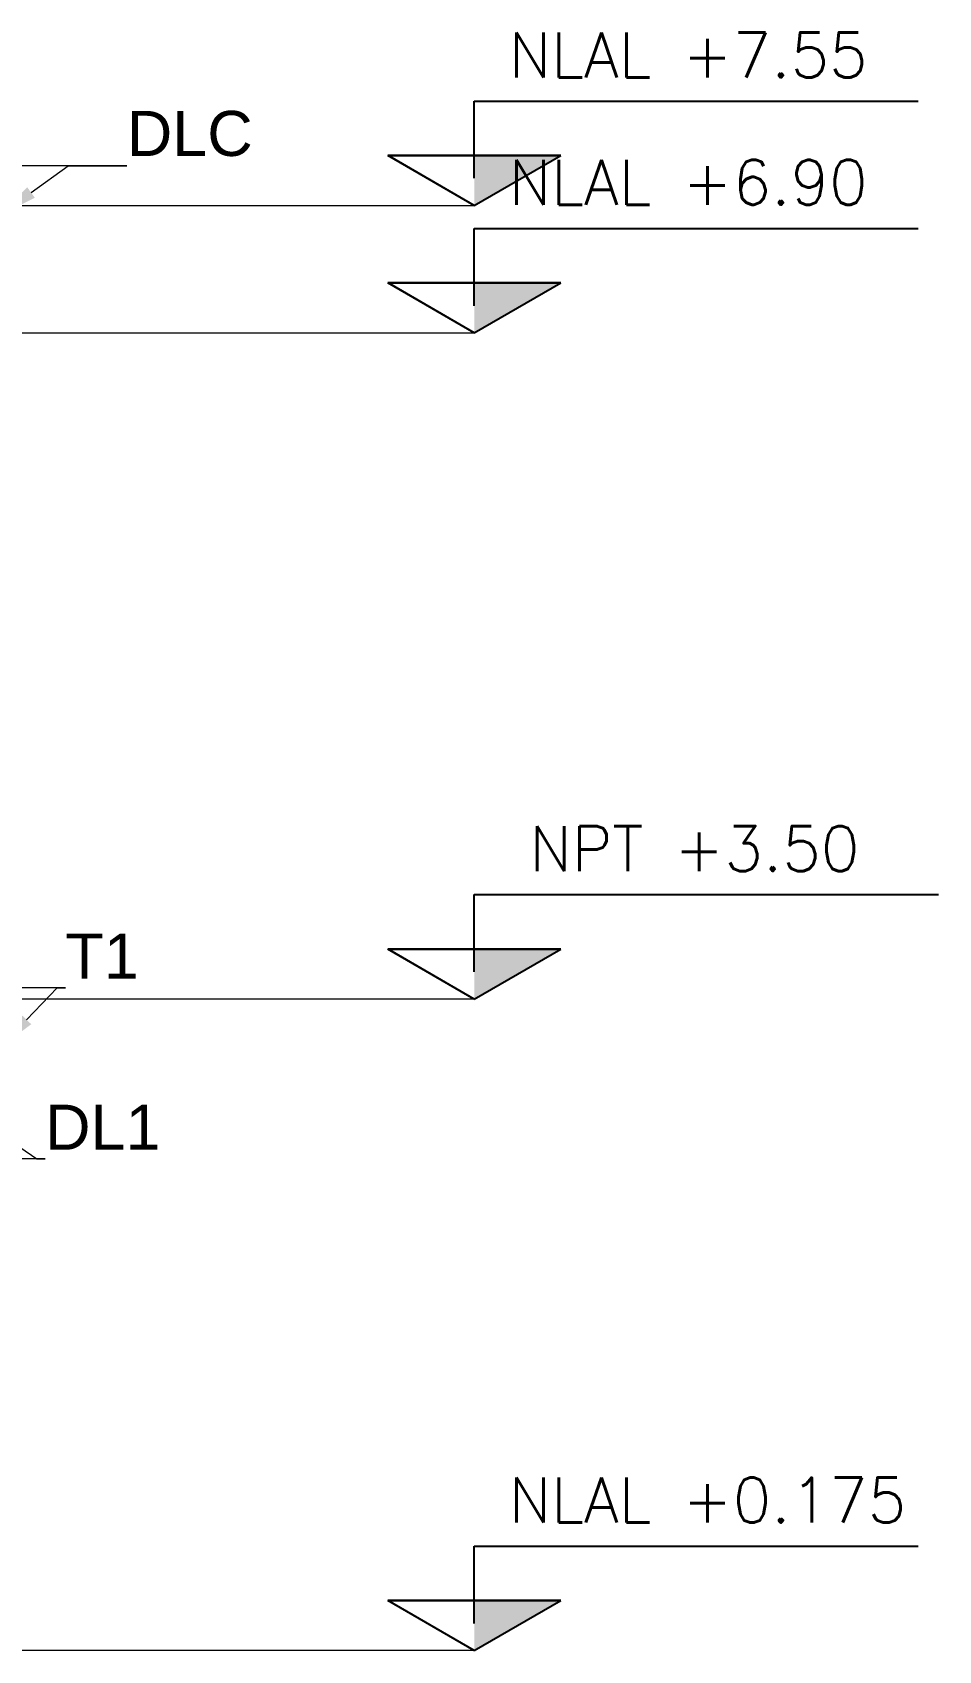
# Model space of a CAD drawing. Header units: metres. Extents: x 14 to 161, y 5 to 309.
# Drawn here: x 129.89 to 134.52, y 92.98 to 101.24 of the extents above; entities that cross this region are included whole.
import ezdxf
from ezdxf import colors
from ezdxf.entities.mleader import LeaderData, LeaderLine
from ezdxf.math import Vec2, Vec3

# ---------------------------------------------------------------- set-up
doc = ezdxf.new("R2010")
doc.units = ezdxf.units.M
doc.linetypes.add('CENTRO2', pattern=[0.9, 0.6, -0.1, 0.1, -0.1])
for name, color, linetype, lineweight in [('E-Castillos', 3, 'Continuous', 5), ('E-Ejes', 1, 'CENTRO2', 9), ('E-Textos', 3, 'Continuous', 15)]:
    doc.layers.add(name, color=color, linetype=linetype, lineweight=lineweight)
doc.layers.add('E-Cotas', color=2, linetype='Continuous')
doc.styles.add('ASHADE', font='simplex.shx')
doc.styles.add('General', font='arial.ttf', dxfattribs={"height": 2.3})

# ---------------------------------------------------------------- blocks, each defined once
blk = doc.blocks.new('*U820')
at = {"layer": 'E-Cotas', "color": 2}
for p, q in [((0, 1.384), (0, 5.328)), ((0, 5.328), (23.715, 5.328)), ((4.417, 2.55), (-4.417, 2.55)), ((0, 0), (-4.417, 2.55)), ((-4.417, 2.55), (4.417, 2.55)), ((0, 0), (4.417, 2.55)), ((0, 0), (4.417, 2.55)), ((0, 0), (-4.197, 2.423))]:
    blk.add_line(p, q, dxfattribs=at)
blk.add_solid([(4.417, 2.55), (0, 2.55), (4.417, 2.55), (0, 0)], dxfattribs=at)
at = {"layer": 'E-Textos', "color": 3, "ltscale": 0.5, "style": 'ASHADE'}
blk.add_attdef('NLAL', (2.816, 6.532, -0.201), '', height=2.3, rotation=0, dxfattribs=at)
blk = doc.blocks.new('*U960')
at = {"layer": 'E-Cotas', "color": 2}
for p, q in [((0, 1.384), (0, 5.328)), ((0, 5.328), (22.661, 5.328)), ((4.417, 2.55), (-4.417, 2.55)), ((0, 0), (-4.417, 2.55)), ((-4.417, 2.55), (4.417, 2.55)), ((0, 0), (4.417, 2.55)), ((0, 0), (4.417, 2.55)), ((0, 0), (-4.197, 2.423))]:
    blk.add_line(p, q, dxfattribs=at)
blk.add_solid([(4.417, 2.55), (0, 2.55), (4.417, 2.55), (0, 0)], dxfattribs=at)
at = {"layer": 'E-Textos', "color": 3, "ltscale": 0.5, "style": 'ASHADE'}
blk.add_attdef('NLAL', (1.762, 6.532, -0.201), '', height=2.3, rotation=0, dxfattribs=at)

msp = doc.modelspace()

# ---------------------------------------------------------------- linework, layer by layer
at = {"layer": 'E-Ejes', "ltscale": 20}
for points in [[(129.64523, 100.35493), (132.14523, 100.35493)], [(129.64523, 99.70493), (132.14523, 99.70493)], [(132.14523, 96.30493), (129.79367, 96.30493)], [(132.14523, 92.97993), (129.79367, 92.97993)]]:
    msp.add_lwpolyline(points, dxfattribs=at)

# ---------------------------------------------------------------- block references
at = {"layer": 'E-Castillos', "ltscale": 0.5, "xscale": 0.1, "yscale": 0.1, "zscale": 0.1}
msp.add_blockref('*U820', (132.14523, 96.30493), dxfattribs=at).add_auto_attribs({'NLAL': 'NPT +3.50'})
at = {"layer": 'E-Cotas', "ltscale": 0.5, "xscale": 0.1, "yscale": 0.1, "zscale": 0.1}
for p, values in [((132.14523, 100.35493), {'NLAL': 'NLAL +7.55'}), ((132.14523, 99.70493), {'NLAL': 'NLAL +6.90'}), ((132.14523, 92.97993), {'NLAL': 'NLAL +0.175'})]:
    msp.add_blockref('*U960', p, dxfattribs=at).add_auto_attribs(values)

# ---------------------------------------------------------------- leaders
at = {"layer": 'E-Cotas', "ltscale": 0.5}
ml = msp.add_multileader_mtext('Standard', dxfattribs=at)
ml.set_content('DLC', color=3, style='General')
ml.set_leader_properties(color=2, linetype='Continuous', lineweight=15)
ml.build(insert=Vec2(0, 0))
ml.multileader.update_dxf_attribs({"text_left_attachment_type": 5, "text_right_attachment_type": 5, "dogleg_length": 3, "arrow_head_size": 0.2, "scale": 0.1})
ctx = ml.context
ctx.base_point, ctx.scale, ctx.char_height, ctx.arrow_head_size, ctx.landing_gap_size, ctx.plane_origin = Vec3(130.37136, 100.55744), 0.1, 0.23, 0.2, 0, Vec3(129.72023, 100.30351)
ctx.left_attachment, ctx.right_attachment = 5, 5
notes = []
notes.append((ctx, [(0, (1, 1, 0), (130.07136, 100.55744), (1, 0), 0.3, [(0, [(129.72023, 100.30351)], 0, [])])]))
ctx.mtext.insert, ctx.mtext.flow_direction = Vec3(130.37136, 100.83736), 5
ml = msp.add_multileader_mtext('Standard', dxfattribs=at)
ml.set_content('T1', color=3, style='General')
ml.set_leader_properties(color=2, linetype='Continuous', lineweight=15)
ml.build(insert=Vec2(0, 0))
ml.multileader.update_dxf_attribs({"text_left_attachment_type": 5, "text_right_attachment_type": 5, "dogleg_length": 3, "arrow_head_size": 0.2, "scale": 0.1})
ctx = ml.context
ctx.base_point, ctx.scale, ctx.char_height, ctx.arrow_head_size, ctx.landing_gap_size, ctx.plane_origin = Vec3(130.05759, 96.36261), 0.1, 0.23, 0.2, 0, Vec3(129.72126, 96.05493)
ctx.left_attachment, ctx.right_attachment = 5, 5
notes.append((ctx, [(0, (1, 1, 0), (130.01578, 96.36261), (1, 0), 0.04181, [(0, [(129.72126, 96.05493)], 0, [])])]))
ctx.mtext.insert, ctx.mtext.flow_direction = Vec3(130.05759, 96.63955), 5
ml = msp.add_multileader_mtext('Standard', dxfattribs=at)
ml.set_content('DL1', color=3, style='General')
ml.set_leader_properties(color=2, linetype='Continuous', lineweight=15)
ml.build(insert=Vec2(0, 0))
ml.multileader.update_dxf_attribs({"text_left_attachment_type": 5, "text_right_attachment_type": 5, "dogleg_length": 3, "arrow_head_size": 0.2, "scale": 0.1})
ctx = ml.context
ctx.base_point, ctx.scale, ctx.char_height, ctx.arrow_head_size, ctx.landing_gap_size, ctx.plane_origin = Vec3(129.95415, 95.48918), 0.1, 0.23, 0.2, 0, Vec3(129.61782, 95.18151)
ctx.left_attachment, ctx.right_attachment = 5, 5
notes.append((ctx, [(0, (1, 1, 0), (129.91234, 95.48918), (1, 0), 0.04181, [(0, [(129.26945, 95.92646)], 0, [])])]))
ctx.mtext.insert, ctx.mtext.flow_direction = Vec3(129.95415, 95.76612), 5
for ctx, leaders in notes:
    for number, flags, end, landing, length, lines in leaders:
        leader = LeaderData()
        leader.index, (leader.has_last_leader_line, leader.has_dogleg_vector, leader.attachment_direction) = number, flags
        leader.last_leader_point, leader.dogleg_vector, leader.dogleg_length = Vec3(end), Vec3(landing), length
        for number, points, colour, breaks in lines:
            line = LeaderLine()
            line.index, line.vertices, line.color, line.breaks = number, Vec3.list(points), colors.encode_raw_color(colour), breaks
            leader.lines.append(line)
        ctx.leaders.append(leader)

doc.saveas('drawing.dxf')
